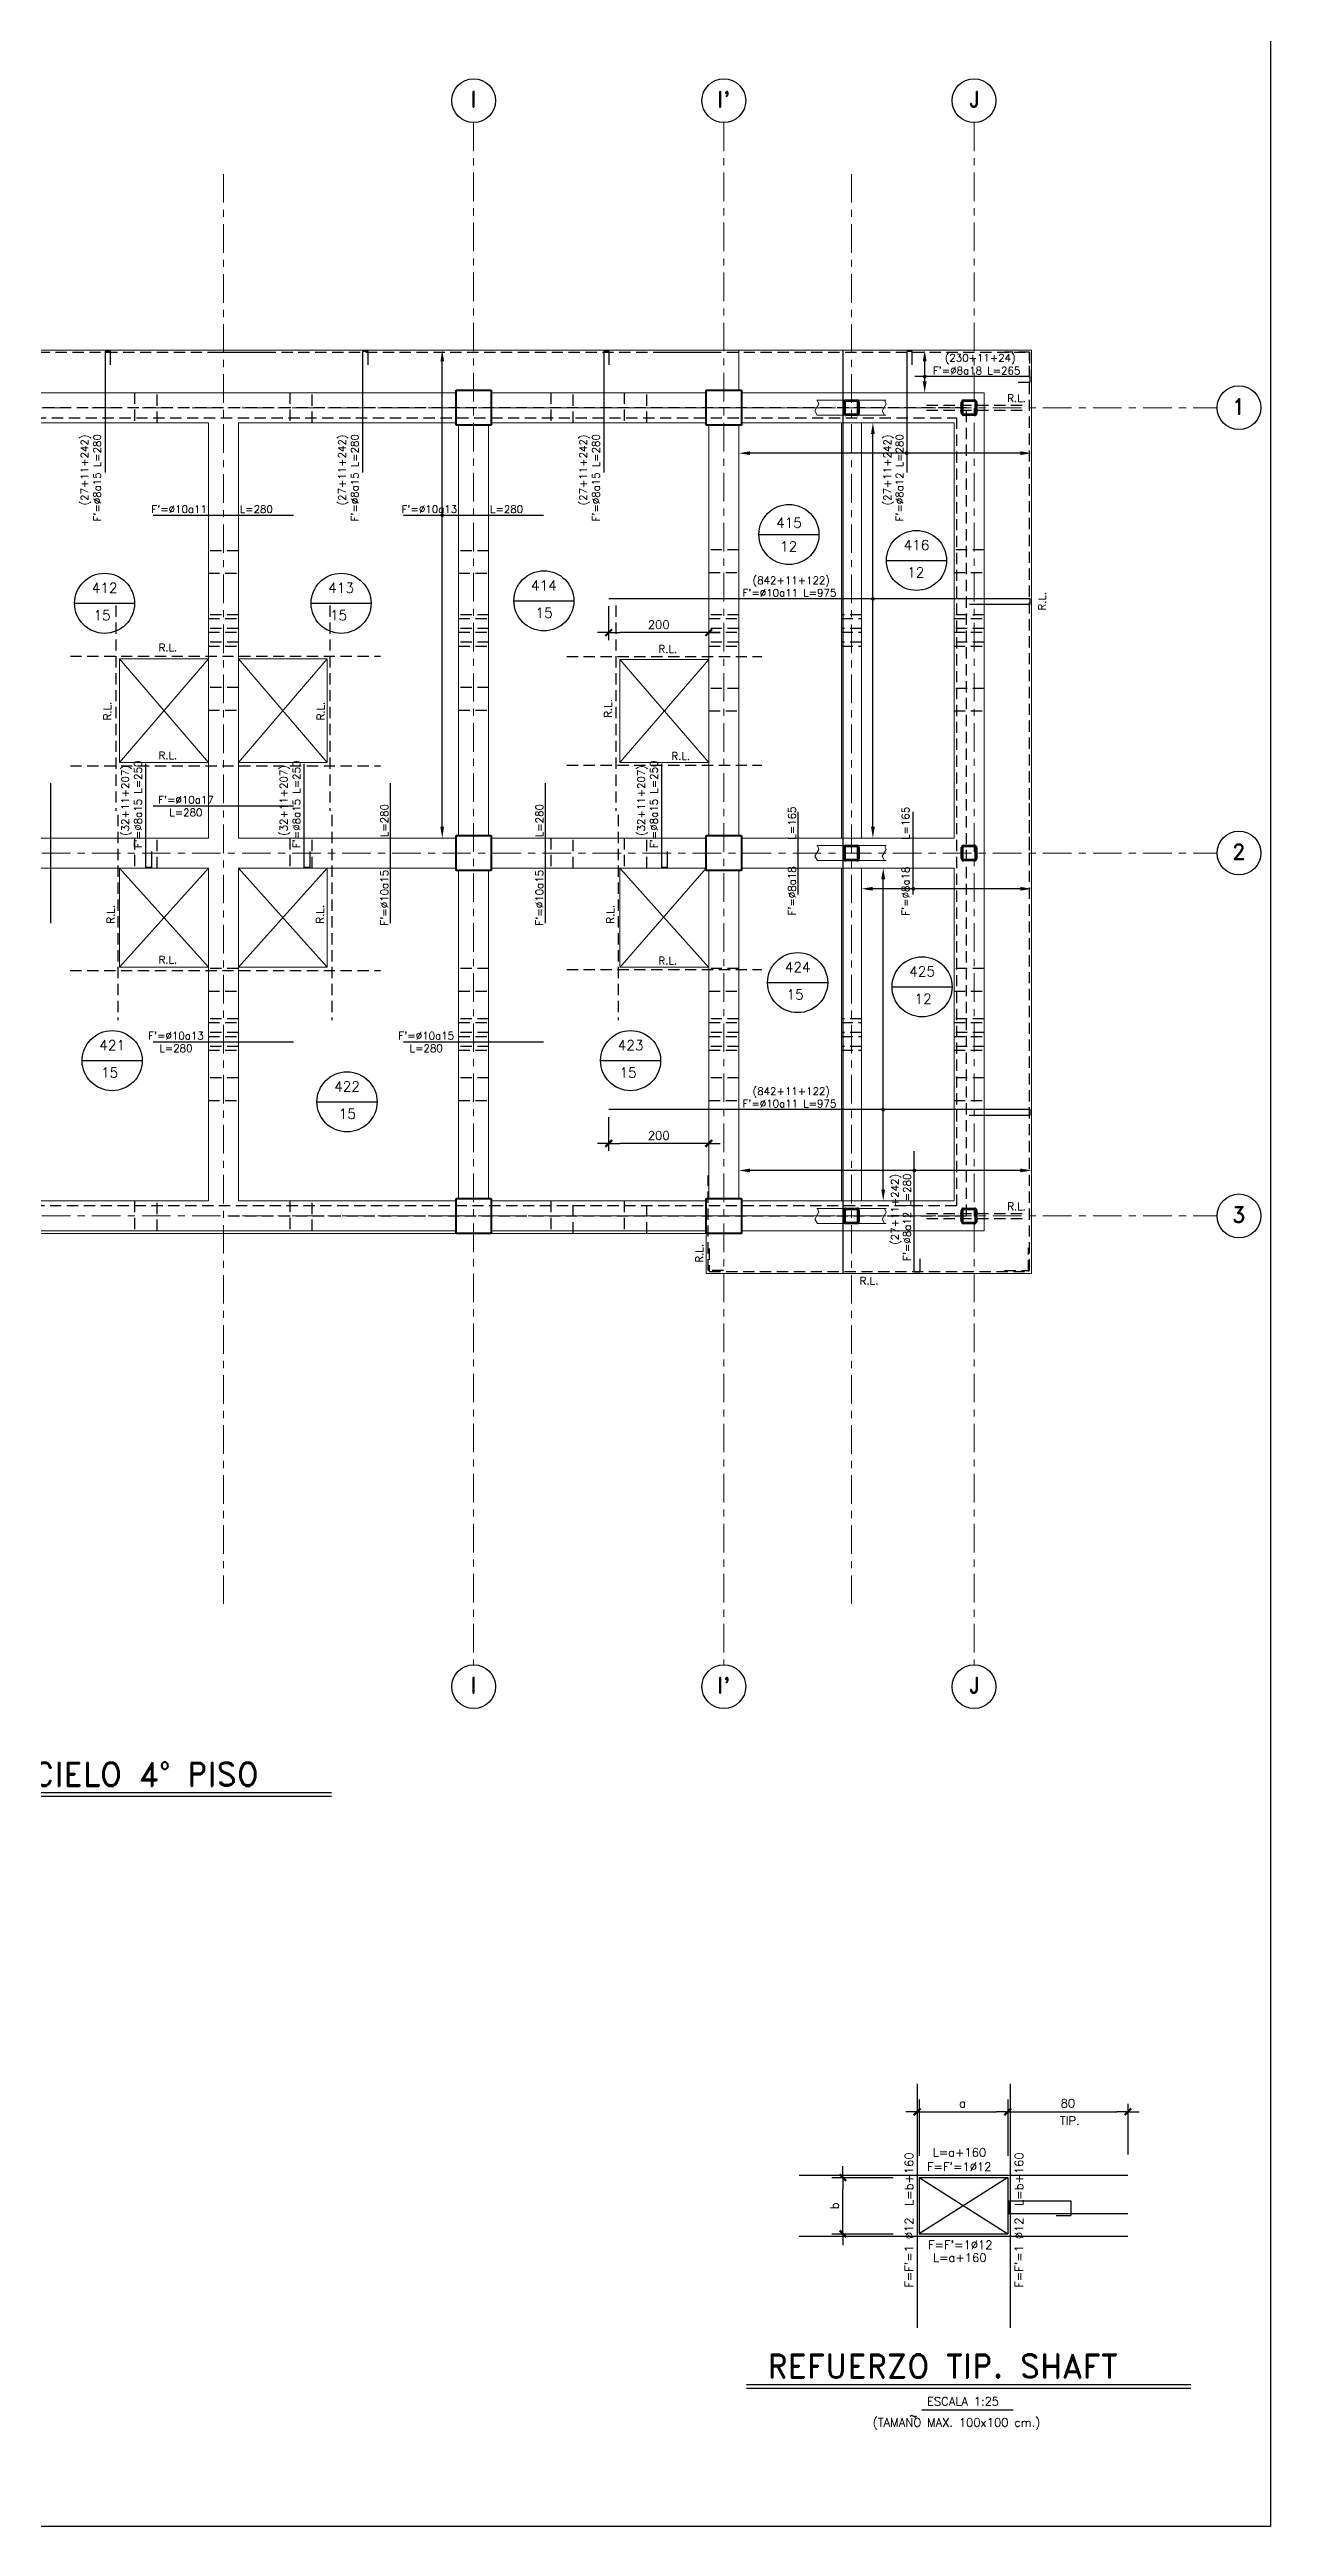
# Model space of a CAD drawing. Extents: x -4 to 6083, y -4 to 8618.
# Drawn here: x 3643 to 6083, y 0 to 4950 of the extents above; entities that cross this region are included whole.
import ezdxf
from ezdxf.enums import TextEntityAlignment as Align
from ezdxf.xclip import XClip

# ---------------------------------------------------------------- set-up
doc = ezdxf.new("R2010")
doc.units = 0
doc.header["$LTSCALE"] = 45
doc.header["$MEASUREMENT"] = 0
doc.header["$XCLIPFRAME"] = 0
for name, pattern in [('2017_67-103$0$DASHED', [0.75, 0.5, -0.25]), ('2017_67-103$0$Grid Line', [2.2225, 1.27, -0.3175, 0.3175, -0.3175]), ('2017_67-103$0$RLE-PROYECCION', [0.71438, 0.47625, -0.23813]), ('DASHED', [0.75, 0.5, -0.25])]:
    doc.linetypes.add(name, pattern=pattern)
doc.layers.get('0').update_dxf_attribs({"linetype": 'CONTINUOUS'})
for name, color, linetype in [('2017_67-103$0$RLA-MURO INV DILATADO', 2, '2017_67-103$0$DASHED'), ('fe', 7, 'CONTINUOUS'), ('RLA-CORTES', 5, 'CONTINUOUS'), ('RLA-COTAS1', 2, 'CONTINUOUS'), ('RLA-COTAS2', 1, 'CONTINUOUS'), ('RLA-FE', 7, 'CONTINUOUS'), ('RLA-FORMATO', 7, 'CONTINUOUS'), ('RLA-LOSAS', 3, 'CONTINUOUS'), ('RLA-TEXTOS-SM', 3, 'CONTINUOUS'), ('RLA-TEXTOS2', 6, 'CONTINUOUS')]:
    doc.layers.add(name, color=color, linetype=linetype)
for name, color, linetype, lineweight in [('2017_67-103$0$RLE-EJE', 3, 'CONTINUOUS', 25), ('2017_67-103$0$RLE-EJES', 1, '2017_67-103$0$Grid Line', 9), ('2017_67-103$0$RLE-LOSA', 3, 'CONTINUOUS', 15), ('2017_67-103$0$RLE-PILAR', 3, 'CONTINUOUS', 50), ('2017_67-103$0$RLE-PROYECCION', 2, '2017_67-103$0$RLE-PROYECCION', 15), ('2017_67-103$0$RLE-VANOS', 1, 'CONTINUOUS', 15), ('2017_67-103$0$RLE-VIGA', 3, 'CONTINUOUS', 15)]:
    doc.layers.add(name, color=color, linetype=linetype, lineweight=lineweight)
doc.styles.add('2017_67-103$0$ROMAND', font='romand', dxfattribs={"height": 31.5})
doc.styles.add('ROMAND', font='romand', dxfattribs={"height": 31.5})
doc.styles.add('ROMANS', font='ROMANS.shx', dxfattribs={"height": 16.875})
doc.styles.add('ROMANS0', font='romans.shx')
doc.styles.add('SIETE50', font='ROMAND.SHX', dxfattribs={"height": 31.5})
doc.dimstyles.new('ING', dxfattribs={"dimscale": 50, "dimtxt": 0.27, "dimasz": 0.3, "dimexe": 0.2, "dimexo": 1, "dimgap": 0.1, "dimtad": 1, "dimzin": 12, "dimdsep": 46, "dimtxsty": 'ROMANS', "dimblk1": 'TICK1', "dimblk2": 'TICK1', "dimsah": 1, "dimcen": 0.09, "dimse1": 1, "dimse2": 1, "dimclrd": 2, "dimclre": 4, "dimclrt": 3, "dimadec": 0, "dimazin": 0, "dimtfac": 1, "dimtix": 1, "dimtmove": 2, "dimatfit": 3, "dimldrblk": 'TICK1', "dimfxl": 1, "dimtolj": 1, "dimtzin": 12, "dimarcsym": 0})
doc.dimstyles.new('ING-75', dxfattribs={"dimscale": 75, "dimtxt": 0.27, "dimasz": 0.3, "dimexe": 0, "dimexo": 0, "dimgap": 0.1, "dimtad": 1, "dimdec": 1, "dimzin": 12, "dimdsep": 46, "dimtxsty": 'ROMANS', "dimblk": 'TICK1', "dimblk1": 'TICK1', "dimblk2": 'TICK1', "dimcen": 0.09, "dimclrd": 2, "dimclre": 1, "dimclrt": 3, "dimadec": 0, "dimazin": 0, "dimtfac": 1, "dimtdec": 0, "dimtix": 1, "dimtmove": 2, "dimatfit": 3, "dimldrblk": 'TICK1', "dimfxl": 0, "dimfxlon": 1, "dimtolj": 1, "dimtzin": 0, "dimarcsym": 0})

# ---------------------------------------------------------------- blocks, each defined once
blk = doc.blocks.new('TICK1')
at = {"color": 2}
for points in [[(0, 0), (-1, 0)], [(0, 0), (1, 0)]]:
    blk.add_lwpolyline(points, dxfattribs=at)
at = {"color": 2, "const_width": 0.2}
blk.add_lwpolyline([(-0.3, -0.3), (0.3, 0.3)], dxfattribs=at)
blk = doc.blocks.new('*D6')
at = {"layer": 'RLA-CORTES', "color": 2, "lineweight": -2, "transparency": 16777216}
blk.add_line((2494.8, 436.2), (2585.7, 436.2), dxfattribs=at)
at = {"layer": 'RLA-CORTES', "color": 2, "lineweight": -2, "transparency": 16777216, "xscale": 15, "yscale": 15, "zscale": 15, "rotation": 180}
blk.add_blockref('TICK1', (2479.8, 436.2), dxfattribs=at)
at = {"layer": 'RLA-CORTES', "color": 2, "lineweight": -2, "transparency": 16777216, "xscale": 15, "yscale": 15, "zscale": 15}
blk.add_blockref('TICK1', (2600.7, 436.2), dxfattribs=at)
at = {"layer": 'RLA-CORTES', "color": 3, "transparency": 16777216, "insert": (2540.3, 447.5), "char_height": 11.25, "attachment_point": 5, "style": 'ROMANS'}
blk.add_mtext('\\A1;a', dxfattribs=at)
blk = doc.blocks.new('*D7')
at = {"layer": 'RLA-CORTES', "color": 2, "lineweight": -2, "transparency": 16777216}
blk.add_line((2615.7, 436.2), (2745.7, 436.2), dxfattribs=at)
at = {"layer": 'RLA-CORTES', "color": 2, "lineweight": -2, "transparency": 16777216, "xscale": 15, "yscale": 15, "zscale": 15, "rotation": 180}
blk.add_blockref('TICK1', (2600.7, 436.2), dxfattribs=at)
at = {"layer": 'RLA-CORTES', "color": 2, "lineweight": -2, "transparency": 16777216, "xscale": 15, "yscale": 15, "zscale": 15}
blk.add_blockref('TICK1', (2760.7, 436.2), dxfattribs=at)
at = {"layer": 'RLA-CORTES', "color": 3, "transparency": 16777216, "insert": (2680.7, 447.5), "char_height": 11.25, "attachment_point": 5, "style": 'ROMANS'}
blk.add_mtext('\\A1;80', dxfattribs=at)
blk = doc.blocks.new('*D8')
at = {"layer": 'RLA-CORTES', "color": 2, "lineweight": -2, "transparency": 16777216}
blk.add_line((2381.1, 288.5), (2381.1, 333.5), dxfattribs=at)
at = {"layer": 'RLA-CORTES', "color": 2, "lineweight": -2, "transparency": 16777216, "xscale": 15, "yscale": 15, "zscale": 15}
for p, rotation in [((2381.1, 348.5), 90), ((2381.1, 273.5), 270)]:
    blk.add_blockref('TICK1', p, dxfattribs=dict(at, rotation=rotation))
at = {"layer": 'RLA-CORTES', "color": 3, "transparency": 16777216, "insert": (2369.9, 311), "char_height": 11.25, "attachment_point": 5, "rotation": 90, "style": 'ROMANS'}
blk.add_mtext('\\A1;b', dxfattribs=at)
blk = doc.blocks.new('2017_67-103')
at = {"layer": '2017_67-103$0$RLA-MURO INV DILATADO'}
for p, q in [((3812.83, 6309.18), (3812.83, 6249.18)), ((3857.83, 6249.18), (3857.83, 6309.18)), ((4122.83, 6309.18), (4122.83, 6249.18)), ((4167.83, 6249.18), (4167.83, 6309.18)), ((4644.49, 6309.18), (4644.49, 6249.18)), ((4689.49, 6249.18), (4689.49, 6309.18)), ((4791.16, 6309.18), (4791.16, 6249.18)), ((4836.16, 6249.18), (4836.16, 6309.18)), ((5475.33, 6279.18), (455.33, 6279.18)), ((475.33, 6259.18), (5455.33, 6259.18)), ((5455.33, 6259.18), (5455.33, 4684.18)), ((5475.33, 4664.18), (5475.33, 6279.18)), ((4020.33, 5993.34), (3960.33, 5993.34)), ((4520.33, 5993.34), (4460.33, 5993.34)), ((5020.33, 5995.01), (4960.33, 5995.01)), ((5510.32, 5995.01), (5450.32, 5995.01)), ((3960.33, 5948.34), (4020.33, 5948.34)), ((4460.33, 5948.34), (4520.33, 5948.34)), ((4960.33, 5950.01), (5020.33, 5950.01)), ((5450.32, 5950.01), (5510.32, 5950.01)), ((4020.33, 5865.43), (3960.33, 5865.43)), ((3960.33, 5857.93), (4020.33, 5857.93)), ((4520.33, 5865.43), (4460.33, 5865.43)), ((4460.33, 5857.93), (4520.33, 5857.93)), ((5020.33, 5865.43), (4960.33, 5865.43)), ((4960.33, 5857.93), (5020.33, 5857.93)), ((5265.33, 5865.43), (5225.33, 5865.43)), ((5225.33, 5857.93), (5265.33, 5857.93)), ((5510.32, 5865.43), (5450.32, 5865.43)), ((5450.32, 5857.93), (5510.32, 5857.93)), ((4020.33, 5837.93), (3960.33, 5837.93)), ((3960.33, 5830.43), (4020.33, 5830.43)), ((4020.33, 5810.43), (3960.33, 5810.43)), ((3960.33, 5802.93), (4020.33, 5802.93)), ((4520.33, 5837.93), (4460.33, 5837.93)), ((4460.33, 5830.43), (4520.33, 5830.43)), ((4520.33, 5810.43), (4460.33, 5810.43)), ((4460.33, 5802.93), (4520.33, 5802.93)), ((5020.33, 5837.93), (4960.33, 5837.93)), ((4960.33, 5830.43), (5020.33, 5830.43)), ((5020.33, 5810.43), (4960.33, 5810.43)), ((4960.33, 5802.93), (5020.33, 5802.93)), ((5265.33, 5837.93), (5225.33, 5837.93)), ((5225.33, 5830.43), (5265.33, 5830.43)), ((5265.33, 5810.43), (5225.33, 5810.43)), ((5225.33, 5802.93), (5265.33, 5802.93)), ((5510.32, 5837.93), (5450.32, 5837.93)), ((5450.32, 5830.43), (5510.32, 5830.43)), ((5510.32, 5810.43), (5450.32, 5810.43)), ((5450.32, 5802.93), (5510.32, 5802.93)), ((4020.33, 5720.01), (3960.33, 5720.01)), ((4520.33, 5720.01), (4460.33, 5720.01)), ((5020.33, 5718.34), (4960.33, 5718.34)), ((5510.32, 5718.34), (5450.32, 5718.34)), ((3960.33, 5675.01), (4020.33, 5675.01)), ((4460.33, 5675.01), (4520.33, 5675.01)), ((4960.33, 5673.34), (5020.33, 5673.34)), ((5450.32, 5673.34), (5510.32, 5673.34)), ((3812.83, 5419.18), (3812.83, 5359.18)), ((3857.83, 5359.18), (3857.83, 5419.18)), ((4122.83, 5419.18), (4122.83, 5359.18)), ((4167.83, 5359.18), (4167.83, 5419.18)), ((4644.49, 5419.18), (4644.49, 5359.18)), ((4689.49, 5359.18), (4689.49, 5419.18)), ((4791.16, 5419.18), (4791.16, 5359.18)), ((4836.16, 5359.18), (4836.16, 5419.18)), ((4020.33, 5158.34), (3960.33, 5158.34)), ((4520.33, 5158.34), (4460.33, 5158.34)), ((5020.33, 5158.34), (4960.33, 5158.34)), ((5510.32, 5158.34), (5450.32, 5158.34)), ((3960.33, 5113.34), (4020.33, 5113.34)), ((4460.33, 5113.34), (4520.33, 5113.34)), ((4960.33, 5113.34), (5020.33, 5113.34)), ((5450.32, 5113.34), (5510.32, 5113.34)), ((4020.33, 5057.92), (3960.33, 5057.92)), ((3960.33, 5050.42), (4020.33, 5050.42)), ((4520.33, 5057.92), (4460.33, 5057.92)), ((4460.33, 5050.42), (4520.33, 5050.42)), ((5020.33, 5057.92), (4960.33, 5057.92)), ((4960.33, 5050.42), (5020.33, 5050.42)), ((5265.33, 5057.92), (5225.33, 5057.92)), ((5225.33, 5050.42), (5265.33, 5050.42)), ((5510.32, 5057.92), (5450.32, 5057.92)), ((5450.32, 5050.42), (5510.32, 5050.42)), ((4020.33, 5030.42), (3960.33, 5030.42)), ((3960.33, 5022.92), (4020.33, 5022.92)), ((4020.33, 5002.92), (3960.33, 5002.92)), ((4520.33, 5030.42), (4460.33, 5030.42)), ((4460.33, 5022.92), (4520.33, 5022.92)), ((4520.33, 5002.92), (4460.33, 5002.92)), ((5020.33, 5030.42), (4960.33, 5030.42)), ((4960.33, 5022.92), (5020.33, 5022.92)), ((5020.33, 5002.92), (4960.33, 5002.92)), ((5265.33, 5030.42), (5225.33, 5030.42)), ((5225.33, 5022.92), (5265.33, 5022.92)), ((5265.33, 5002.92), (5225.33, 5002.92)), ((5510.32, 5030.42), (5450.32, 5030.42)), ((5450.32, 5022.92), (5510.32, 5022.92)), ((5510.32, 5002.92), (5450.32, 5002.92)), ((3960.33, 4995.42), (4020.33, 4995.42)), ((4460.33, 4995.42), (4520.33, 4995.42)), ((4960.33, 4995.42), (5020.33, 4995.42)), ((5225.33, 4995.42), (5265.33, 4995.42)), ((5450.32, 4995.42), (5510.32, 4995.42)), ((4020.33, 4940), (3960.33, 4940)), ((4520.33, 4940), (4460.33, 4940)), ((5020.33, 4940), (4960.33, 4940)), ((5510.32, 4940), (5450.32, 4940)), ((3960.33, 4895), (4020.33, 4895)), ((4460.33, 4895), (4520.33, 4895)), ((4960.33, 4895), (5020.33, 4895)), ((5450.32, 4895), (5510.32, 4895)), ((5455.33, 4684.18), (475.33, 4684.18)), ((3812.83, 4694.18), (3812.83, 4634.18)), ((3857.83, 4634.18), (3857.83, 4694.18)), ((4000.32, 4664.18), (5475.33, 4664.18)), ((4122.83, 4694.18), (4122.83, 4634.18)), ((4167.83, 4634.18), (4167.83, 4694.18)), ((4644.49, 4694.14), (4644.49, 4629.16)), ((4689.49, 4629.16), (4689.49, 4694.14)), ((4791.16, 4694.14), (4791.16, 4629.16)), ((4836.16, 4629.16), (4836.16, 4694.14))]:
    blk.add_line(p, q, dxfattribs=at)
at = {"layer": '2017_67-103$0$RLE-EJE'}
for centre in [(4490.33, 6892.91), (4990.33, 6892.91), (5490.33, 6892.91), (6019.49, 6279.18), (6019.49, 5389.18), (6019.49, 4664.16), (4490.33, 3723.41), (4990.33, 3723.41), (5490.33, 3723.41)]:
    blk.add_circle(centre, 43.75, dxfattribs=at)
at = {"layer": '2017_67-103$0$RLE-EJES'}
for p, q in [((4490.33, 6849.16), (4490.33, 3767.16)), ((4990.33, 6849.16), (4990.33, 3767.16)), ((5490.33, 6849.16), (5490.33, 3767.16)), ((3990.33, 6746.18), (3990.33, 3884.18)), ((5245.33, 6746.18), (5245.33, 3879.18)), ((127.33, 6279.18), (5975.74, 6279.18)), ((127.33, 5389.18), (5975.74, 5389.18)), ((127.33, 4664.16), (5975.74, 4664.16))]:
    blk.add_line(p, q, dxfattribs=at)
at = {"layer": '2017_67-103$0$RLE-LOSA'}
for p, q in [((455.33, 6394.16), (5020.33, 6394.16)), ((5020.33, 6394.16), (5020.33, 6314.16)), ((5020.33, 6394.16), (5605.32, 6394.16)), ((5605.32, 6394.16), (5605.32, 4549.16)), ((3782.63, 5777.6), (3782.63, 5569.96)), ((3960.33, 5777.6), (3782.63, 5777.6)), ((4198.05, 5777.6), (4020.33, 5777.6)), ((4198.05, 5569.96), (4198.05, 5777.6)), ((4960.33, 5776.18), (4782.63, 5776.18)), ((4782.63, 5776.18), (4782.63, 5569.96)), ((3782.63, 5569.96), (3960.33, 5569.96)), ((4020.33, 5569.96), (4198.05, 5569.96)), ((4782.63, 5569.96), (4960.33, 5569.96)), ((3782.63, 5359.18), (3782.63, 5161.46)), ((4198.03, 5161.46), (4198.03, 5359.18)), ((4782.63, 5359.18), (4782.63, 5161.46)), ((3782.63, 5161.46), (3960.33, 5161.46)), ((4020.33, 5161.46), (4198.03, 5161.46)), ((4782.63, 5161.46), (4960.33, 5161.46)), ((4455.33, 4629.16), (3525.33, 4629.16)), ((4955.33, 4629.16), (4525.33, 4629.16)), ((4955.33, 4629.16), (4955.33, 4549.16)), ((4955.33, 4549.16), (5605.32, 4549.16))]:
    blk.add_line(p, q, dxfattribs=at)
at = {"layer": '2017_67-103$0$RLE-PILAR'}
for p, q in [((4455.33, 6314.16), (4525.33, 6314.16)), ((4455.33, 6244.16), (4455.33, 6314.16)), ((4525.33, 6314.16), (4525.33, 6244.16)), ((4955.33, 6314.16), (5025.33, 6314.16)), ((4955.33, 6244.16), (4955.33, 6314.16)), ((5025.33, 6314.16), (5025.33, 6244.16)), ((5230.33, 6268.18), (5230.33, 6290.18)), ((5232.33, 6290.18), (5232.33, 6268.18)), ((5234.33, 6294.18), (5256.33, 6294.18)), ((5256.33, 6292.18), (5234.33, 6292.18)), ((5258.33, 6268.18), (5258.33, 6290.18)), ((5260.33, 6290.18), (5260.33, 6268.18)), ((5465.32, 6268.18), (5465.32, 6290.18)), ((5467.32, 6290.18), (5467.32, 6268.18)), ((5469.32, 6294.18), (5491.32, 6294.18)), ((5491.32, 6292.18), (5469.32, 6292.18)), ((5493.32, 6268.18), (5493.32, 6290.18)), ((5495.32, 6290.18), (5495.32, 6268.18)), ((4525.33, 6244.16), (4455.33, 6244.16)), ((5025.33, 6244.16), (4955.33, 6244.16)), ((5234.33, 6266.18), (5256.33, 6266.18)), ((5256.33, 6264.18), (5234.33, 6264.18)), ((5469.32, 6266.18), (5491.32, 6266.18)), ((5491.32, 6264.18), (5469.32, 6264.18)), ((4455.33, 5424.16), (4525.33, 5424.16)), ((4455.33, 5354.16), (4455.33, 5424.16)), ((4525.33, 5424.16), (4525.33, 5354.16)), ((4955.33, 5424.16), (5025.33, 5424.16)), ((4955.33, 5354.16), (4955.33, 5424.16)), ((5025.33, 5424.16), (5025.33, 5354.16)), ((5230.33, 5378.17), (5230.33, 5400.17)), ((5232.33, 5400.17), (5232.33, 5378.17)), ((5234.33, 5404.17), (5256.33, 5404.17)), ((5256.33, 5402.17), (5234.33, 5402.17)), ((5258.33, 5378.17), (5258.33, 5400.17)), ((5260.33, 5400.17), (5260.33, 5378.17)), ((5465.32, 5378.17), (5465.32, 5400.17)), ((5467.32, 5400.17), (5467.32, 5378.17)), ((5469.32, 5404.17), (5491.32, 5404.17)), ((5491.32, 5402.17), (5469.32, 5402.17)), ((5493.32, 5378.17), (5493.32, 5400.17)), ((5495.32, 5400.17), (5495.32, 5378.17)), ((4525.33, 5354.16), (4455.33, 5354.16)), ((5025.33, 5354.16), (4955.33, 5354.16)), ((5234.33, 5376.17), (5256.33, 5376.17)), ((5256.33, 5374.17), (5234.33, 5374.17)), ((5469.32, 5376.17), (5491.32, 5376.17)), ((5491.32, 5374.17), (5469.32, 5374.17)), ((4455.33, 4699.16), (4525.33, 4699.16)), ((4455.33, 4629.16), (4455.33, 4699.16)), ((4525.33, 4699.16), (4525.33, 4629.16)), ((4955.33, 4699.16), (5025.33, 4699.16)), ((4955.33, 4629.16), (4955.33, 4699.16)), ((5025.33, 4699.16), (5025.33, 4629.16)), ((5230.33, 4653.16), (5230.33, 4675.16)), ((5232.33, 4675.16), (5232.33, 4653.16)), ((5234.33, 4679.16), (5256.33, 4679.16)), ((5256.33, 4677.16), (5234.33, 4677.16)), ((5258.33, 4653.16), (5258.33, 4675.16)), ((5260.33, 4675.16), (5260.33, 4653.16)), ((5465.32, 4653.16), (5465.32, 4675.16)), ((5467.32, 4675.16), (5467.32, 4653.16)), ((5469.32, 4679.16), (5491.32, 4679.16)), ((5491.32, 4677.16), (5469.32, 4677.16)), ((5493.32, 4653.16), (5493.32, 4675.16)), ((5495.32, 4675.16), (5495.32, 4653.16)), ((4525.33, 4629.16), (4455.33, 4629.16)), ((5025.33, 4629.16), (4955.33, 4629.16)), ((5234.33, 4651.16), (5256.33, 4651.16)), ((5256.33, 4649.16), (5234.33, 4649.16)), ((5469.32, 4651.16), (5491.32, 4651.16)), ((5491.32, 4649.16), (5469.32, 4649.16))]:
    blk.add_line(p, q, dxfattribs=at)
for centre, radius, start, end in [((5234.33, 6290.18), 4, 90, 180), ((5234.33, 6290.18), 2, 90, 180), ((5256.33, 6290.18), 4, 0, 90), ((5256.33, 6290.18), 2, 0, 90), ((5469.32, 6290.18), 4, 90, 180), ((5469.32, 6290.18), 2, 90, 180), ((5491.32, 6290.18), 4, 0, 90), ((5491.32, 6290.18), 2, 0, 90), ((5234.33, 6268.18), 4, 180, 270), ((5234.33, 6268.18), 2, 180, 270), ((5256.33, 6268.18), 4, 270, 0), ((5256.33, 6268.18), 2, 270, 0), ((5469.32, 6268.18), 4, 180, 270), ((5469.32, 6268.18), 2, 180, 270), ((5491.32, 6268.18), 4, 270, 0), ((5491.32, 6268.18), 2, 270, 0), ((5234.33, 5400.17), 4, 90.00049, 180.00049), ((5234.33, 5400.17), 2, 90.00049, 180.00049), ((5256.33, 5400.17), 4, 0.00049, 90.00049), ((5256.33, 5400.17), 2, 0.00049, 90.00049), ((5469.32, 5400.17), 4, 90, 180), ((5469.32, 5400.17), 2, 90, 180), ((5491.32, 5400.17), 4, 360, 90), ((5491.32, 5400.17), 2, 360, 90), ((5234.33, 5378.17), 4, 180.00049, 270.00049), ((5234.33, 5378.17), 2, 180.00049, 270.00049), ((5256.33, 5378.17), 4, 270.00049, 0.00049), ((5256.33, 5378.17), 2, 270.00049, 0.00049), ((5469.32, 5378.17), 4, 180, 270), ((5469.32, 5378.17), 2, 180, 270), ((5491.32, 5378.17), 4, 270, 0), ((5491.32, 5378.17), 2, 270, 0), ((5234.33, 4675.16), 4, 89.99903, 179.99903), ((5234.33, 4653.16), 4, 179.99903, 269.99903), ((5234.33, 4675.16), 2, 89.99903, 179.99903), ((5234.33, 4653.16), 2, 179.99903, 269.99903), ((5256.33, 4675.16), 4, 359.99903, 89.99903), ((5256.33, 4675.16), 2, 359.99903, 89.99903), ((5256.33, 4653.16), 4, 269.99903, 359.99903), ((5256.33, 4653.16), 2, 269.99903, 359.99903), ((5469.32, 4675.16), 4, 90, 180), ((5469.32, 4653.16), 4, 180, 270), ((5469.32, 4675.16), 2, 90, 180), ((5469.32, 4653.16), 2, 180, 270), ((5491.32, 4675.16), 4, 0, 90), ((5491.32, 4675.16), 2, 0, 90), ((5491.32, 4653.16), 4, 270, 0), ((5491.32, 4653.16), 2, 270, 0)]:
    blk.add_arc(centre, radius, start, end, dxfattribs=at)
at = {"layer": '2017_67-103$0$RLE-PROYECCION'}
for p, q in [((5230.51, 5400.85), (5230.51, 5377.5)), ((5260.14, 5377.5), (5260.14, 5400.85))]:
    blk.add_line(p, q, dxfattribs=at)
at = {"layer": '2017_67-103$0$RLE-VANOS'}
for p, q in [((5179.85, 6286.66), (5171.85, 6272.8)), ((5177.12, 6294.18), (5179.85, 6286.66)), ((5314.35, 6286.66), (5306.35, 6272.8)), ((5311.62, 6294.18), (5314.35, 6286.66)), ((5171.85, 6272.8), (5176.83, 6264.18)), ((5306.35, 6272.8), (5311.33, 6264.18)), ((3960.33, 5569.96), (3782.6, 5777.6)), ((3960.33, 5777.6), (3782.6, 5569.96)), ((4020.33, 5569.96), (4198.05, 5777.6)), ((4020.33, 5777.6), (4198.05, 5569.96)), ((4782.63, 5776.18), (4960.33, 5569.96)), ((4960.33, 5776.18), (4782.63, 5569.96)), ((5180.35, 5396.66), (5172.35, 5382.8)), ((5177.62, 5404.18), (5180.35, 5396.66)), ((5314.35, 5396.66), (5306.35, 5382.8)), ((5311.62, 5404.18), (5314.35, 5396.66)), ((3782.63, 5161.46), (3960.33, 5359.18)), ((3782.63, 5359.18), (3960.33, 5161.46)), ((4020.33, 5161.46), (4198.03, 5359.18)), ((4020.33, 5359.18), (4198.03, 5161.46)), ((4782.63, 5359.18), (4960.33, 5160.86)), ((4782.63, 5160.86), (4955.33, 5359.18)), ((5172.35, 5382.8), (5177.33, 5374.18)), ((5306.35, 5382.8), (5311.33, 5374.18)), ((5180.35, 4671.66), (5172.35, 4657.8)), ((5172.35, 4657.8), (5177.33, 4649.18)), ((5177.62, 4679.18), (5180.35, 4671.66)), ((5314.35, 4671.66), (5306.35, 4657.8)), ((5306.35, 4657.8), (5311.33, 4649.18)), ((5311.62, 4679.18), (5314.35, 4671.66))]:
    blk.add_line(p, q, dxfattribs=at)
at = {"layer": '2017_67-103$0$RLE-VIGA'}
for p, q in [((3525.33, 6309.18), (4455.33, 6309.18)), ((4525.33, 6309.18), (4955.33, 6309.18)), ((5025.33, 6309.18), (5450.32, 6309.18)), ((5176.39, 6294.18), (5230.33, 6294.18)), ((5230.33, 6293.18), (5230.33, 6290.2)), ((5260.33, 6294.18), (5314.26, 6294.18)), ((5260.33, 6290.2), (5260.33, 6293.18)), ((5450.32, 6309.18), (5510.32, 6309.18)), ((5510.32, 6309.18), (5510.32, 4634.18)), ((3525.33, 6249.18), (3960.33, 6249.18)), ((3960.33, 6249.18), (3960.33, 5419.18)), ((4020.33, 6249.18), (4455.33, 6249.18)), ((4020.33, 6249.18), (4020.33, 5419.18)), ((4460.33, 6244.16), (4460.33, 5424.18)), ((4520.33, 6244.16), (4520.33, 5424.18)), ((4525.33, 6249.18), (4955.33, 6249.18)), ((4960.33, 6244.16), (4960.33, 5424.16)), ((5020.33, 6244.16), (5020.33, 5424.16)), ((5025.33, 6249.18), (5450.32, 6249.18)), ((5230.33, 6264.18), (5176.39, 6264.18)), ((5225.33, 6249.18), (5225.33, 5419.18)), ((5230.33, 6268.16), (5230.33, 6265.18)), ((5260.33, 6265.18), (5260.33, 6268.16)), ((5314.26, 6264.18), (5260.33, 6264.18)), ((5265.33, 6249.18), (5265.33, 5419.18)), ((5450.32, 6249.18), (5450.32, 5419.18)), ((3525.33, 5419.18), (3960.33, 5419.18)), ((4020.33, 5419.18), (4455.33, 5419.18)), ((4520.33, 5424.18), (4460.33, 5424.18)), ((4525.33, 5419.18), (4955.33, 5419.18)), ((5025.33, 5419.18), (5265.33, 5419.18)), ((5176.25, 5404.18), (5230.51, 5404.18)), ((5230.51, 5403.18), (5230.51, 5400.89)), ((5260.14, 5404.18), (5314.41, 5404.18)), ((5260.14, 5400.89), (5260.14, 5403.18)), ((5265.33, 5419.18), (5450.32, 5419.18)), ((3525.33, 5359.18), (3960.33, 5359.18)), ((3960.33, 5359.18), (3960.33, 4694.18)), ((4020.33, 5359.18), (4455.33, 5359.18)), ((4020.33, 5359.18), (4020.33, 4694.18)), ((4460.33, 5354.16), (4460.33, 4699.16)), ((4520.33, 5354.16), (4520.33, 4699.16)), ((4525.33, 5359.18), (4955.33, 5359.18)), ((4960.33, 5354.16), (4960.33, 4699.16)), ((5020.33, 5354.16), (5020.33, 4699.16)), ((5025.33, 5359.18), (5265.33, 5359.18)), ((5230.51, 5374.18), (5176.25, 5374.18)), ((5225.33, 5359.18), (5225.33, 4694.18)), ((5230.51, 5377.46), (5230.51, 5375.18)), ((5260.14, 5375.18), (5260.14, 5377.46)), ((5314.41, 5374.18), (5260.14, 5374.18)), ((5265.33, 5359.18), (5450.32, 5359.18)), ((5265.33, 5359.18), (5265.33, 4694.18)), ((5450.32, 5359.18), (5450.32, 4694.18)), ((3525.33, 4694.18), (3960.33, 4694.18)), ((4020.33, 4694.18), (4455.33, 4694.18)), ((4525.33, 4694.18), (4955.33, 4694.18)), ((5025.33, 4694.18), (5450.32, 4694.18)), ((5176.25, 4679.18), (5230.33, 4679.18)), ((5230.33, 4678.18), (5230.33, 4675.18)), ((5230.33, 4653.14), (5230.33, 4650.18)), ((5260.33, 4679.18), (5314.41, 4679.18)), ((5260.33, 4675.18), (5260.33, 4678.18)), ((5260.33, 4650.18), (5260.33, 4653.15)), ((3525.33, 4634.18), (4455.33, 4634.18)), ((4525.33, 4634.18), (4955.33, 4634.18)), ((5025.33, 4634.18), (5450.32, 4634.18)), ((5230.33, 4649.18), (5176.25, 4649.18)), ((5314.41, 4649.18), (5260.33, 4649.18)), ((5510.32, 4634.18), (5450.32, 4634.18))]:
    blk.add_line(p, q, dxfattribs=at)
at = {"layer": '2017_67-103$0$RLE-VIGA', "flags": 128}
for points in [[(5230.33, 6294.18), (5230.33, 6294.16), (5230.33, 6294.1), (5230.33, 6294.01), (5230.33, 6293.89), (5230.33, 6293.73), (5230.33, 6293.56), (5230.33, 6293.37), (5230.33, 6293.18)], [(5260.33, 6293.18), (5260.33, 6293.37), (5260.33, 6293.56), (5260.33, 6293.73), (5260.33, 6293.89), (5260.33, 6294.01), (5260.33, 6294.1), (5260.33, 6294.16), (5260.33, 6294.18)], [(5230.33, 6265.18), (5230.33, 6264.98), (5230.33, 6264.8), (5230.33, 6264.62), (5230.33, 6264.47), (5230.33, 6264.35), (5230.33, 6264.25), (5230.33, 6264.2), (5230.33, 6264.18)], [(5260.33, 6264.18), (5260.33, 6264.2), (5260.33, 6264.25), (5260.33, 6264.35), (5260.33, 6264.47), (5260.33, 6264.62), (5260.33, 6264.8), (5260.33, 6264.98), (5260.33, 6265.18)], [(5230.51, 5404.18), (5230.51, 5404.16), (5230.51, 5404.1), (5230.51, 5404.01), (5230.51, 5403.89), (5230.51, 5403.73), (5230.51, 5403.56), (5230.51, 5403.37), (5230.51, 5403.18)], [(5260.14, 5403.18), (5260.14, 5403.37), (5260.14, 5403.56), (5260.14, 5403.73), (5260.14, 5403.89), (5260.14, 5404.01), (5260.14, 5404.1), (5260.14, 5404.16), (5260.14, 5404.18)], [(5230.51, 5375.18), (5230.51, 5374.98), (5230.51, 5374.8), (5230.51, 5374.62), (5230.51, 5374.47), (5230.51, 5374.35), (5230.51, 5374.25), (5230.51, 5374.2), (5230.51, 5374.18)], [(5260.14, 5374.18), (5260.14, 5374.2), (5260.14, 5374.25), (5260.14, 5374.35), (5260.14, 5374.47), (5260.14, 5374.62), (5260.14, 5374.8), (5260.14, 5374.98), (5260.14, 5375.18)], [(5230.33, 4679.18), (5230.33, 4679.16), (5230.33, 4679.1), (5230.33, 4679.01), (5230.33, 4678.89), (5230.33, 4678.73), (5230.33, 4678.56), (5230.33, 4678.37), (5230.33, 4678.18)], [(5260.33, 4678.18), (5260.33, 4678.37), (5260.33, 4678.56), (5260.33, 4678.73), (5260.33, 4678.89), (5260.33, 4679.01), (5260.33, 4679.1), (5260.33, 4679.16), (5260.33, 4679.18)], [(5230.33, 4650.18), (5230.33, 4649.98), (5230.33, 4649.8), (5230.33, 4649.62), (5230.33, 4649.47), (5230.33, 4649.35), (5230.33, 4649.25), (5230.33, 4649.2), (5230.33, 4649.18)], [(5260.33, 4649.18), (5260.33, 4649.2), (5260.33, 4649.25), (5260.33, 4649.35), (5260.33, 4649.47), (5260.33, 4649.62), (5260.33, 4649.8), (5260.33, 4649.98), (5260.33, 4650.18)]]:
    blk.add_lwpolyline(points, dxfattribs=at)
at = {"layer": '2017_67-103$0$RLE-EJE', "color": 5, "char_height": 31.25, "width": 1, "attachment_point": 2, "line_spacing_factor": 0.941778, "style": '2017_67-103$0$ROMAND'}
for s, insert in [('I', (4490.34, 6911.23)), ("I'", (4990.34, 6911.23)), ('J', (5490.34, 6911.23)), ('1', (6019.29, 6297.31)), ('2', (6019.29, 5407.31)), ('3', (6019.29, 4682.29)), ('I', (4490.34, 3741.73)), ("I'", (4990.34, 3741.73)), ('J', (5490.34, 3741.73))]:
    blk.add_mtext(s, dxfattribs=dict(at, insert=insert))
blk = doc.blocks.new('*D15')
at = {"layer": 'RLA-COTAS1', "color": 2, "lineweight": -2, "transparency": 16777216}
blk.add_line((4937.8, 2763.9), (4782.8, 2763.9), dxfattribs=at)
at = {"layer": 'RLA-COTAS1', "color": 2, "lineweight": -2, "transparency": 16777216, "xscale": 22.5, "yscale": 22.5, "zscale": 22.5, "rotation": 180}
blk.add_blockref('TICK1', (4760.3, 2763.9), dxfattribs=at)
at = {"layer": 'RLA-COTAS1', "color": 2, "lineweight": -2, "transparency": 16777216, "xscale": 22.5, "yscale": 22.5, "zscale": 22.5}
blk.add_blockref('TICK1', (4960.3, 2763.9), dxfattribs=at)
at = {"layer": 'RLA-COTAS1', "color": 3, "transparency": 16777216, "insert": (4860.3, 2779.8), "char_height": 16.88, "attachment_point": 5, "style": 'ROMANS'}
blk.add_mtext('\\A1;200', dxfattribs=at)
blk = doc.blocks.new('*D16')
at = {"layer": 'RLA-COTAS1', "color": 2, "lineweight": -2, "transparency": 16777216}
blk.add_line((4937.8, 3784.7), (4782.8, 3784.7), dxfattribs=at)
at = {"layer": 'RLA-COTAS1', "color": 2, "lineweight": -2, "transparency": 16777216, "xscale": 22.5, "yscale": 22.5, "zscale": 22.5, "rotation": 180}
blk.add_blockref('TICK1', (4760.3, 3784.7), dxfattribs=at)
at = {"layer": 'RLA-COTAS1', "color": 2, "lineweight": -2, "transparency": 16777216, "xscale": 22.5, "yscale": 22.5, "zscale": 22.5}
blk.add_blockref('TICK1', (4960.3, 3784.7), dxfattribs=at)
at = {"layer": 'RLA-COTAS1', "color": 3, "transparency": 16777216, "insert": (4860.3, 3800.6), "char_height": 16.88, "attachment_point": 5, "style": 'ROMANS'}
blk.add_mtext('\\A1;200', dxfattribs=at)
blk = doc.blocks.new('det-5')
at = {"layer": 'RLA-CORTES', "color": 7}
for p, q in [((-61.926, 162.5), (-61.926, -162.5)), ((61.926, 162.5), (61.926, -162.5)), ((-218.926, 40.5), (218.926, 40.5)), ((60.42, 6.695), (142.907, 6.695)), ((60.42, 6.695), (60.42, -10.412)), ((142.907, 6.695), (142.907, -13.001)), ((60.42, -10.412), (218.926, -10.412)), ((123.211, -13.001), (142.907, -13.001)), ((-218.926, -40.5), (218.926, -40.5))]:
    blk.add_line(p, q, dxfattribs=at)
at = {"layer": 'RLA-CORTES', "color": 1}
for p, q in [((-58.926, 141.571), (-58.926, 66.571)), ((58.926, 141.571), (58.926, 66.571)), ((218.926, 135.551), (218.926, 68.037)), ((-175.493, 37.5), (-93.556, 37.5)), ((58.926, 37.5), (-58.926, -37.5)), ((-58.926, 37.5), (58.926, -37.5)), ((-175.493, -37.5), (-93.556, -37.5))]:
    blk.add_line(p, q, dxfattribs=at)
at = {"layer": 'RLA-CORTES', "color": 3}
for p, q in [((-58.926, 37.5), (58.926, 37.5)), ((-58.926, 37.5), (-58.926, -37.5)), ((58.926, 37.5), (58.926, -37.5)), ((-58.926, -37.5), (58.926, -37.5)), ((-55.807, -271.739), (66.177, -271.739))]:
    blk.add_line(p, q, dxfattribs=at)
at = {"layer": 'RLA-CORTES', "color": 6}
for p, q in [((-289.271, -238.05), (302.942, -238.05)), ((-289.271, -243.05), (302.942, -243.05))]:
    blk.add_line(p, q, dxfattribs=at)
at = {"layer": 'RLA-CORTES', "color": 9}
for points in [[(-71.039, -280.429), (-69.55, -278.94), (-64.376, -281.487), (-63.082, -280.077)], [(-70.724, -280.458), (-69.235, -278.969), (-64.061, -281.516), (-62.767, -280.105)]]:
    blk.add_lwpolyline(points, dxfattribs=at)
at = {"layer": 'RLA-CORTES', "color": 9, "style": 'ROMANS'}
for s, p in [('TIP.', (128.214, 107.558)), ('L=a+160', (-41.28, 65.369)), ("F=F'=1%%C12", (-48.684, 46.333)), ("F=F'=1%%C12", (-47.299, -57.804)), ('L=a+160', (-40.818, -74.926)), ('ESCALA 1:25', (-48.665, -266.357)), ('(TAMANO MAX. 100x100 cm.)', (-121.018, -294.432))]:
    blk.add_text(s, height=11.25, dxfattribs=at).set_placement(p)
for p in [(-67.069, -109.293), (79.545, -109.293)]:
    blk.add_text("F=F'=1 %%C12  L=b+160", height=11.25, rotation=90, dxfattribs=at).set_placement(p)
at = {"layer": 'RLA-CORTES', "color": 6, "style": 'SIETE50'}
blk.add_text('REFUERZO TIP. SHAFT', height=31.5, dxfattribs=at).set_placement((-261.42, -229.485))
at = {"layer": 'RLA-CORTES'}
dim = blk.add_linear_dim(base=(58.926, 125.189), p1=(-61.926, 132.208), p2=(58.926, 132.208), text='a', dimstyle='ING', dxfattribs=at)
dim.commit()
dim.dimension.update_dxf_attribs({"geometry": '*D6', "text_midpoint": (-1.5, 136.439), "insert": (-2541.752, -311.013)})
dim = blk.add_linear_dim(base=(218.926, 125.189), p1=(58.926, 114.312), p2=(218.926, 114.312), dimstyle='ING', dxfattribs=at)
dim.commit()
dim.dimension.update_dxf_attribs({"geometry": '*D7', "text_midpoint": (138.926, 136.439), "insert": (-2541.752, -311.013)})
dim = blk.add_linear_dim(base=(-160.628, 37.5), p1=(-163.148, -37.5), p2=(-163.148, 37.5), angle=90, text='b', dimstyle='ING', dxfattribs=at)
dim.commit()
dim.dimension.update_dxf_attribs({"geometry": '*D8', "text_midpoint": (-171.878, 0), "insert": (-2541.752, -311.013)})

msp = doc.modelspace()

# ---------------------------------------------------------------- linework, layer by layer
msp.add_line((5227.95, 4349.04), (5227.95, 2504.04))
at = {"layer": 'fe', "color": 4, "linetype": 'DASHED'}
for points in [[(3081.33, 4345.04), (4081.33, 4345.04)], [(3971.33, 4345.04), (4971.33, 4345.04)], [(4861.33, 4345.04), (5601.33, 4345.04), (5601.33, 4295.04)], [(5601.32, 3350.04), (5601.32, 4345.04), (5551.32, 4345.04)], [(5395.32, 4239.05), (5595.32, 4239.05)], [(5395.32, 4229.05), (5595.32, 4229.05)], [(3775.51, 3838.62), (3775.51, 3428.62)], [(4202.83, 3838.62), (4202.83, 3428.62)], [(4774.44, 3838.62), (4774.44, 3428.62)], [(3684.6, 3737.3), (4304.6, 3737.3)], [(4676.48, 3737.02), (5066.48, 3737.02)], [(3684.6, 3518.1), (4304.6, 3518.1)], [(4676.48, 3519.84), (5066.48, 3519.84)], [(3779.69, 3420.2), (3779.69, 3010.2)], [(4207.06, 3420.2), (4207.06, 3010.2)], [(4779.02, 3420.2), (4779.02, 3010.2)], [(5551.32, 2510.04), (5601.32, 2510.04), (5601.32, 3460.04)], [(3684.58, 3109.6), (4304.58, 3109.6)], [(4676.48, 3111.34), (5066.48, 3111.34)], [(4989.33, 2510.04), (4959.33, 2510.04), (4959.33, 2700.04)], [(5395.32, 2624.04), (5595.32, 2624.04)], [(5395.32, 2614.04), (5595.32, 2614.04)], [(4961.33, 2554.04), (4961.33, 2508.04), (5599.33, 2508.04), (5599.33, 2555.04)]]:
    msp.add_lwpolyline(points, dxfattribs=at)
at = {"layer": 'fe', "color": 1}
for points in [[(4427.67, 3396.55), (4427.67, 4326.54)], [(5391.65, 4286.56), (5391.65, 4326.54)], [(5288.13, 3396.55), (5288.14, 4181.56)], [(5582.82, 4143.24), (5042.83, 4143.24)], [(5582.82, 3272.75), (5287.83, 3272.75)], [(5308.77, 2671.55), (5308.77, 3291.55)], [(5582.82, 2709.84), (5042.83, 2709.84)]]:
    msp.add_lwpolyline(points, dxfattribs=at)
at = {"layer": 'fe', "const_width": 3.75}
for points in [[(5389.78, 4296.22, 1), (5393.53, 4296.22, 1)], [(5353.88, 4143.24, 1), (5357.63, 4143.24, 1)], [(4425.79, 4019.29, 1), (4429.54, 4019.29, 1)], [(5286.26, 3852.19, 1), (5290.01, 3852.19, 1)], [(5367.05, 3272.75, 1), (5370.8, 3272.75, 1)], [(5306.9, 2831.38, 1), (5310.65, 2831.38, 1)], [(5368.88, 2709.84, -1), (5372.63, 2709.84, -1)]]:
    msp.add_lwpolyline(points, format="xyb", close=True, dxfattribs=at)
at = {"layer": 'fe', "color": 2}
for points in [[(4423.92, 4326.54), (4427.67, 4349.04), (4431.42, 4326.54)], [(5387.9, 4326.54), (5391.65, 4349.04), (5395.4, 4326.54)], [(5387.9, 4286.56), (5391.65, 4264.06), (5395.4, 4286.56)], [(5284.39, 4181.56), (5288.14, 4204.06), (5291.89, 4181.56)], [(5042.83, 4139.49), (5020.33, 4143.24), (5042.83, 4146.99)], [(5582.82, 4139.49), (5605.32, 4143.24), (5582.82, 4146.99)], [(4423.92, 3396.55), (4427.67, 3374.05), (4431.42, 3396.55)], [(5284.38, 3396.55), (5288.13, 3374.05), (5291.88, 3396.55)], [(5287.83, 3269), (5265.33, 3272.75), (5287.83, 3276.5)], [(5305.02, 3291.55), (5308.77, 3314.05), (5312.52, 3291.55)], [(5582.82, 3269), (5605.32, 3272.75), (5582.82, 3276.5)], [(5042.83, 2713.59), (5020.33, 2709.84), (5042.83, 2706.09)], [(5582.82, 2713.59), (5605.32, 2709.84), (5582.82, 2706.09)], [(5305.02, 2671.55), (5308.77, 2649.05), (5312.52, 2671.55)]]:
    msp.add_solid(points, dxfattribs=at)
at = {"layer": 'RLA-COTAS2'}
for p, q in [((4760.33, 3769.69), (4760.33, 3837.19)), ((4760.33, 2748.88), (4760.33, 2816.38))]:
    msp.add_line(p, q, dxfattribs=at)
at = {"layer": 'RLA-FE'}
for points in [[(3764.98, 4319.54), (3764.98, 4346.54), (3753.98, 4346.54), (3753.98, 4104.54)], [(4279.65, 4319.54), (4279.65, 4346.54), (4268.65, 4346.54), (4268.65, 4104.54)], [(4761.49, 4319.54), (4761.49, 4346.54), (4750.49, 4346.54), (4750.49, 4104.54)], [(5366.75, 4319.54), (5366.75, 4346.54), (5355.75, 4346.54), (5355.75, 4104.54)], [(5578.26, 4285.22), (5602.26, 4285.22), (5602.26, 4296.22), (5372.26, 4296.22)], [(3850.33, 4019.29), (4130.33, 4019.29)], [(4350.33, 4019.29), (4630.33, 4019.29)], [(5481.26, 3841.19), (5602.26, 3841.19), (5602.26, 3852.19), (4760.26, 3852.19)], [(3846.47, 3347.43), (3846.47, 3315.43), (3835.47, 3315.43), (3835.47, 3522.43)], [(4163.06, 3347.43), (4163.06, 3315.43), (4152.06, 3315.43), (4152.06, 3522.43)], [(4877.32, 3347.43), (4877.32, 3315.43), (4866.32, 3315.43), (4866.32, 3522.43)], [(3645.3, 3204.05), (3645.3, 3484.05)], [(4324, 3204.05), (4324, 3484.05)], [(4633.81, 3204.05), (4633.81, 3484.05)], [(3850.33, 3438.55), (4130.33, 3438.55)], [(5139.12, 3261.55), (5139.12, 3426.55)], [(5368.93, 3261.55), (5368.93, 3426.55)], [(3850.33, 2967.12), (4130.33, 2967.12)], [(4350.33, 2967.12), (4630.33, 2967.12)], [(5480.26, 2820.38), (5602.26, 2820.38), (5602.26, 2831.38), (4760.26, 2831.38)], [(5381.75, 2533.54), (5381.75, 2506.54), (5370.75, 2506.54), (5370.75, 2748.54)]]:
    msp.add_lwpolyline(points, dxfattribs=at)
at = {"layer": 'RLA-FORMATO', "color": 6, "linetype": 'Continuous'}
for p, q in [((6082.5, 8617.5), (6082.5, 0)), ((6082.5, 0), (0, 0))]:
    msp.add_line(p, q, dxfattribs=at)
at = {"layer": 'RLA-LOSAS'}
for p, q in [((5060.39, 3980.71), (5180.39, 3980.71)), ((5315.28, 3928.9), (5435.28, 3928.9)), ((3693.01, 3843.19), (3813.01, 3843.19)), ((4165.59, 3843.19), (4285.59, 3843.19)), ((4570.76, 3848.13), (4690.76, 3848.13)), ((5077.8, 3085.2), (5197.8, 3085.2)), ((5326.39, 3076.82), (5446.39, 3076.82)), ((3708.2, 2929.26), (3828.2, 2929.26)), ((4744.01, 2929.26), (4864.01, 2929.26)), ((4177.39, 2846.91), (4297.39, 2846.91))]:
    msp.add_line(p, q, dxfattribs=at)
for centre in [(5120.39, 3980.71), (5375.28, 3928.9), (3753.01, 3843.19), (4225.59, 3843.19), (4630.76, 3848.13), (5137.8, 3085.2), (5386.39, 3076.82), (3768.2, 2929.26), (4804.01, 2929.26), (4237.39, 2846.91)]:
    msp.add_circle(centre, 60, dxfattribs=at)
at = {"layer": 'RLA-TEXTOS2', "color": 6}
for p, q in [((2344.38, 1466.83), (4206.53, 1466.83)), ((2344.38, 1459.33), (4206.53, 1459.33))]:
    msp.add_line(p, q, dxfattribs=at)

# ---------------------------------------------------------------- block references
ref = msp.add_blockref('2017_67-103', (0, -2045.12))
XClip(ref).set_block_clipping_path([(27.5284145056, 3630.3209667757), (6081.5958250529, 6958.7972642945)])
at = {"layer": 'fe', "xscale": 1.5, "yscale": 1.5, "zscale": 1.5}
msp.add_blockref('det-5', (5469.32, 641.01), dxfattribs=at)

# ---------------------------------------------------------------- texts
at = {"layer": 'fe', "color": 4, "linetype": 'DASHED', "style": 'ROMANS0'}
for p in [(5575.23, 4245.63), (3879.56, 3747.27), (4878.4, 3744.47), (3879.56, 3531.65), (4904.28, 3530.45), (3879.56, 3123.37), (4878.4, 3121.48), (5575.23, 2630.61)]:
    msp.add_text('R.L.', height=15, dxfattribs=at).set_placement(p, align=Align.CENTER)
for rotation, p in [(90, (5633.77, 3847.54)), (90, (3766.06, 3627.78)), (90, (4192.17, 3627.78)), (90, (4766.52, 3633.24)), (90, (3772.59, 3221.68)), (90, (4191.02, 3221.68)), (90, (4771.1, 3221.68)), (90, (4949.04, 2544.35)), (360, (5280.33, 2481.7))]:
    msp.add_text('R.L.', height=15, rotation=rotation, dxfattribs=at).set_placement(p, align=Align.CENTER)
at = {"layer": 'RLA-LOSAS', "char_height": 20, "width": 1, "attachment_point": 2, "line_spacing_factor": 0.941778, "style": 'ROMAND'}
for s, insert in [('415', (5120.45, 4014.25)), ('12', (5119.82, 3966.76)), ('416', (5375.34, 3969.69)), ('12', (5373.73, 3914.95)), ('412', (3753.07, 3883.98)), ('413', (4225.65, 3883.98)), ('414', (4630.82, 3888.92)), ('15', (3747.95, 3829.24)), ('15', (4220.52, 3829.24)), ('15', (4631.21, 3834.18)), ('424', (5137.86, 3125.99)), ('15', (5132.73, 3071.25)), ('425', (5386.45, 3117.61)), ('12', (5388.53, 3062.87)), ('421', (3768.26, 2970.05)), ('423', (4804.07, 2970.05)), ('15', (3763.13, 2915.31)), ('422', (4237.45, 2887.7)), ('15', (4798.95, 2915.31)), ('15', (4238.12, 2832.96))]:
    msp.add_mtext(s, dxfattribs=dict(at, insert=insert))
at = {"layer": 'RLA-TEXTOS-SM', "style": 'ROMANS0'}
for s, p in [("F'=%%C8a18 L=265", (5407.98, 4296.22)), ('(230+11+24)', (5431.88, 4321.69)), ("F'=%%C10a11 L=975", (5027.4, 3852.19)), ('(842+11+122)', (5047.97, 3877.04)), ('(842+11+122)', (5047.97, 2856.23)), ("F'=%%C10a11 L=975", (5027.4, 2831.38))]:
    msp.add_text(s, height=15, dxfattribs=at).set_placement(p, align=Align.BOTTOM_LEFT)
for s, p in [('(27+11+242)', (3724.81, 4038.88)), ("F'=%%C8a15 L=280", (3750.27, 4006.47)), ('(27+11+242)', (4239.47, 4038.88)), ("F'=%%C8a15 L=280", (4264.94, 4006.47)), ('(27+11+242)', (4721.32, 4038.88)), ("F'=%%C8a15 L=280", (4746.79, 4006.47)), ('(27+11+242)', (5329.03, 4038.88)), ("F'=%%C8a12 L=280", (5353.35, 4006.47)), ('(32+11+207)', (3806.29, 3378.35)), ("F'=%%C8a15 L=250", (3831.76, 3354.04)), ('(32+11+207)', (4122.89, 3378.35)), ("F'=%%C8a15 L=250", (4148.35, 3354.04)), ('(32+11+207)', (4837.15, 3378.35)), ("F'=%%C8a15 L=250", (4862.62, 3354.04)), ('(27+11+242)', (5344.03, 2561.25)), ("F'=%%C8a12 L=280", (5368.35, 2528.84))]:
    msp.add_text(s, height=15, rotation=90, dxfattribs=at).set_placement(p, align=Align.BOTTOM_LEFT)
for s, p in [("F'=%%C10a11     L=280", (3967.83, 4019.29)), ("F'=%%C10a13     L=280", (4467.83, 4019.29)), ("F'=%%C10a17", (3915.48, 3438.55)), ('L=280', (3915.48, 3413.38)), ("F'=%%C10a13", (3895.63, 2967.12)), ("F'=%%C10a15", (4395.63, 2967.12)), ('L=280', (3895.63, 2941.95)), ('L=280', (4395.63, 2941.95))]:
    msp.add_text(s, height=15, dxfattribs=at).set_placement(p, align=Align.BOTTOM_CENTER)
for s, p in [("F'=%%C10a15     L=280", (4324, 3320.55)), ("F'=%%C10a15     L=280", (4633.81, 3320.55)), ("F'=%%C8a18    L=165", (5138.47, 3328.15)), ("F'=%%C8a18    L=165", (5365.5, 3327.68))]:
    msp.add_text(s, height=15, rotation=90, dxfattribs=at).set_placement(p, align=Align.BOTTOM_CENTER)
at = {"layer": 'RLA-TEXTOS2', "color": 6, "style": 'SIETE50'}
msp.add_text('ARMADURA MALLA SUPERIOR LOSA CIELO 4° PISO', height=47.25, dxfattribs=at).set_placement((3268.81, 1479.7), align=Align.CENTER)

# ---------------------------------------------------------------- dimensions: what is measured, and where the dimension line sits
at = {"layer": 'RLA-COTAS1'}
for base, p1, p2, picture, middle in [((4760.33, 3784.69), (4960.33, 3838.33), (4760.33, 3838.33), '*D16', (4860.33, 3800.63)), ((4760.33, 2763.88), (4960.33, 2817.52), (4760.33, 2817.52), '*D15', (4860.33, 2779.82))]:
    dim = msp.add_linear_dim(base=base, p1=p1, p2=p2, dimstyle='ING-75', dxfattribs=at)
    dim.commit()
    dim.dimension.update_dxf_attribs({"geometry": picture, "text_midpoint": middle})

doc.saveas('drawing.dxf')
